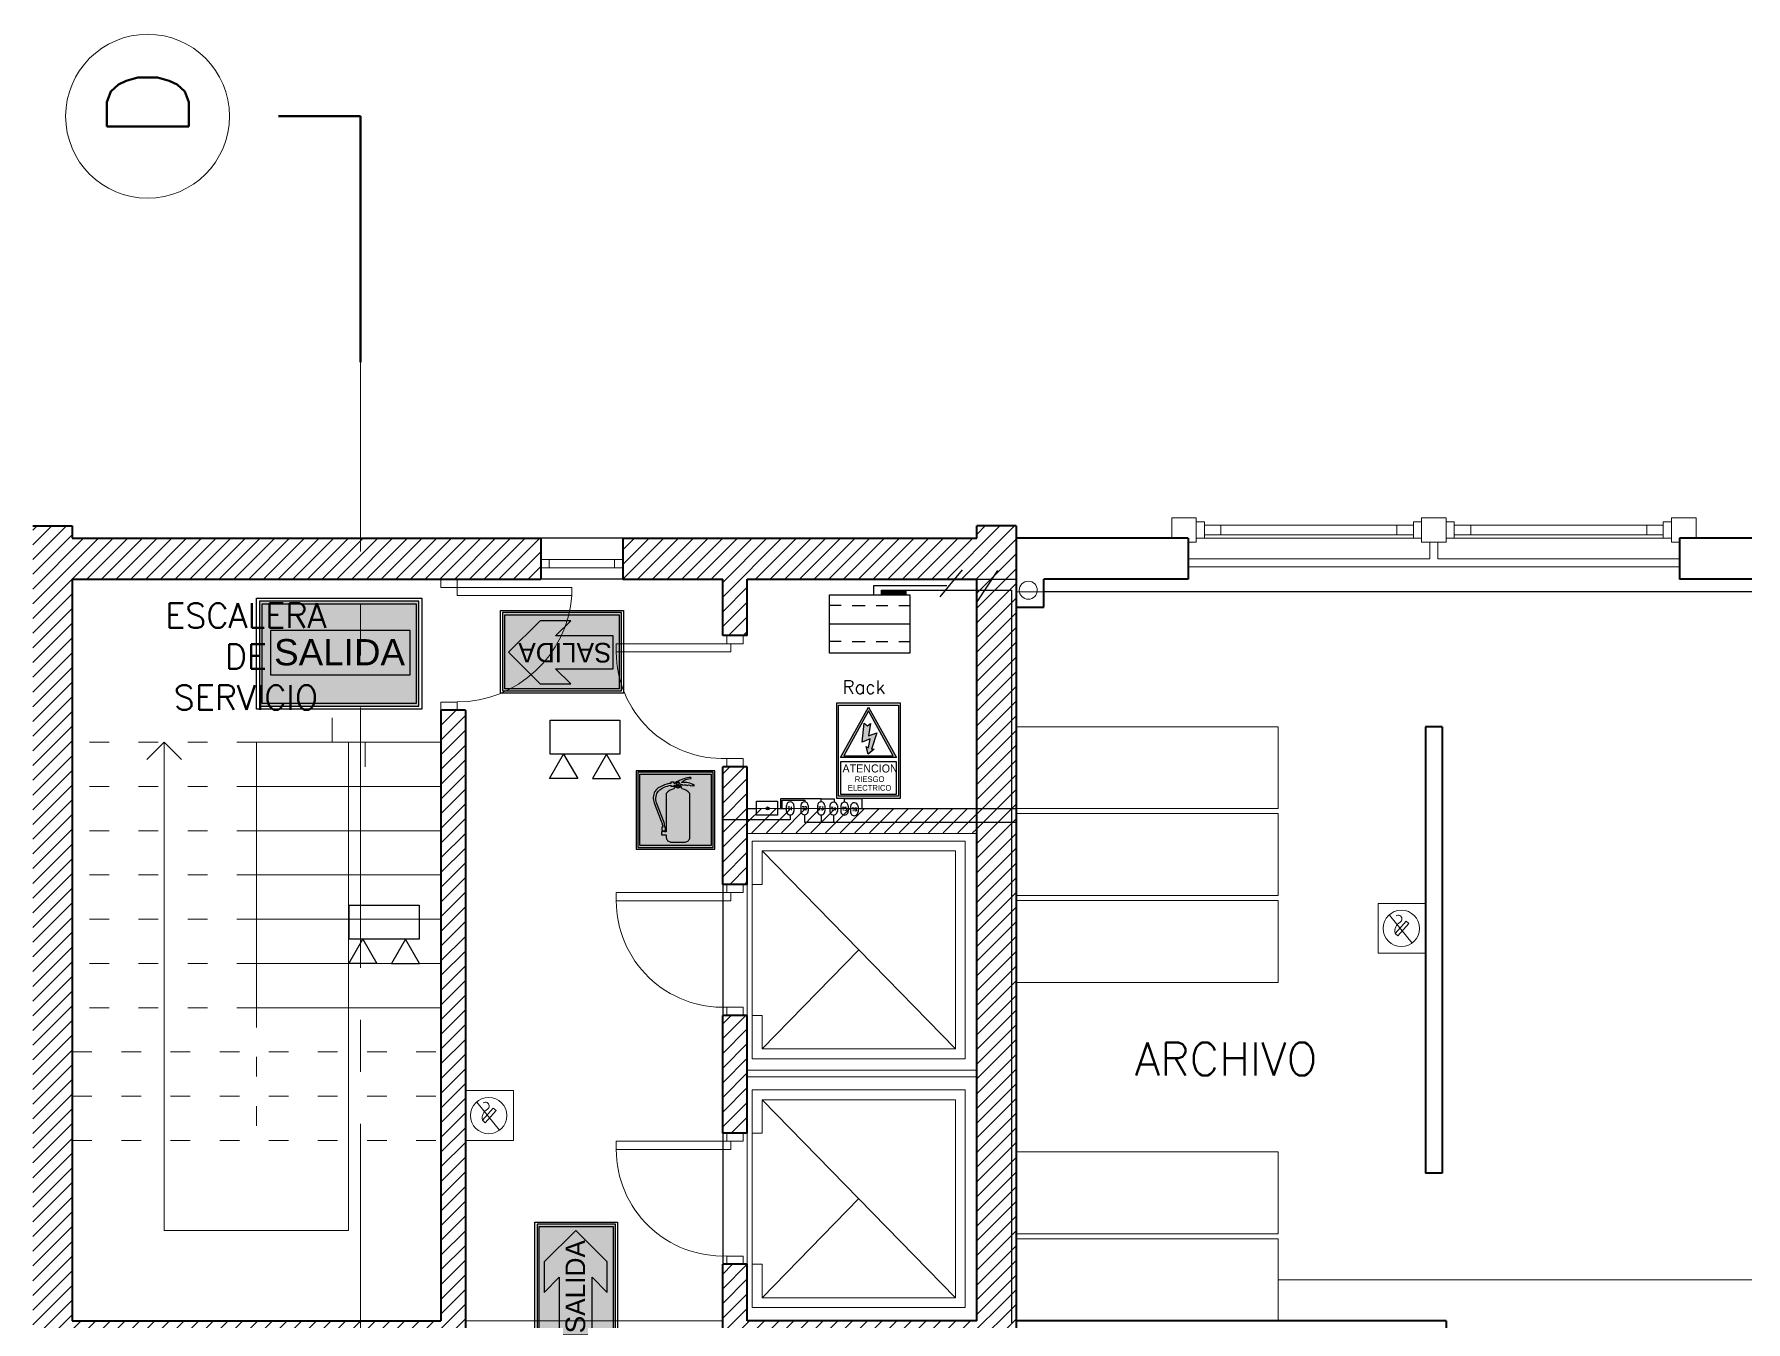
# Model space of a CAD drawing. Extents: x 1009 to 1343, y -172900 to 201.
# Drawn here: x 1215.04 to 1225.48, y 136.29 to 144.14 of the extents above; entities that cross this region are included whole.
import ezdxf

# ---------------------------------------------------------------- set-up
doc = ezdxf.new("R2010")
doc.units = 0
doc.header["$LTSCALE"] = 0.5
for name, pattern in [('ACAD_ISO03W100', [30, 12, -18]), ('CENTER', [50.8, 31.75, -6.35, 6.35, -6.35]), ('TRAZOS2', [0.375, 0.25, -0.125])]:
    doc.linetypes.add(name, pattern=pattern)
doc.layers.get('0').update_dxf_attribs({"linetype": 'CONTINUOUS'})
for name, color, linetype in [('BRIGADAS', 8, 'TRAZOS2'), ('Cableado', 100, 'CONTINUOUS'), ('CIRCUITO DE SALIDA', 8, 'CONTINUOUS'), ('Electricidad', 50, 'CONTINUOUS'), ('GCI-LUZ DE EMERG.LUZ ESTROBOSCOPICA', 12, 'CONTINUOUS'), ('MARCO_FONDO_NEGRO', 7, 'CONTINUOUS'), ('SENÑAL_FONDO_AMIARILLO', 51, 'CONTINUOUS'), ('SEÑAL_FONDO_AUXI_NEGRO', 250, 'CONTINUOUS'), ('SEÑAL_FONDO_FIGURAS', 254, 'CONTINUOUS'), ('SEÑAL_FONDO_NEGRO', 7, 'CONTINUOUS'), ('SEÑAL_FONDO_ROJO', 242, 'CONTINUOUS'), ('SEÑAL_FONDO_VERDE', 86, 'CONTINUOUS')]:
    doc.layers.add(name, color=color, linetype=linetype)
for name, color, linetype, lineweight in [('Carpintería', 55, 'CONTINUOUS', 20), ('Detalles .05', 243, 'CONTINUOUS', 5), ('Detalles 01', 8, 'CONTINUOUS', 9), ('Equipamiento fijo', 31, 'CONTINUOUS', 13), ('EQUIPO DE EMERGENCIA', 200, 'CONTINUOUS', 30), ('Muros corte', 7, 'CONTINUOUS', 40), ('Muros vista', 253, 'CONTINUOUS', 25), ('Pisos', 252, 'CONTINUOUS', 18), ('Proyección', 4, 'ACAD_ISO03W100', 18), ('Punta 01', 6, 'CONTINUOUS', 9), ('Punta 015', 64, 'CONTINUOUS', 13), ('Punta 02', 11, 'CONTINUOUS', 20), ('Punta 05', 52, 'CONTINUOUS', 50), ('Sist. contra incendio', 1, 'CONTINUOUS', 18), ('Tratamiento pisos', 251, 'CONTINUOUS', 9)]:
    doc.layers.add(name, color=color, linetype=linetype, lineweight=lineweight)
doc.styles.add('franklin gothic medium', font='framd.ttf')
doc.styles.add('Texto 1.5 mm', font='simplex.shx', dxfattribs={"height": 0.15})
doc.styles.add('Texto 2 mm', font='simplex.shx', dxfattribs={"height": 0.2})
doc.styles.add('Texto 5 mm', font='simplex.shx', dxfattribs={"height": 0.5})
pattern_1 = [(45, (179.88303, 12.939285), (-0.0449012806, 0.0449012806), [])]

# ---------------------------------------------------------------- blocks, each defined once
blk = doc.blocks.new('A$C4F586106')
at = {"layer": 'SEÑAL_FONDO_FIGURAS'}
h = blk.add_hatch(color=256, dxfattribs=at)
h.paths.add_polyline_path([(1.092, 0.238), (0.029, 0.238), (0.029, 1.85), (1.092, 1.85)])
h.paths.add_polyline_path([(1.063, 1.821), (0.058, 1.821), (0.058, 0.267), (1.063, 0.267)], flags=16)
h.paths.add_polyline_path([(0.807, 1.55), (0.807, 0.438), (0.287, 0.438), (0.287, 1.55)], flags=8)
blk.add_hatch(color=256, dxfattribs=at).paths.add_polyline_path([(0.553, 1.768), (0.126, 1.339), (0.126, 0.925), (0.327, 1.132), (0.327, 0.349), (0.553, 0.349), (0.778, 0.349), (0.778, 1.132), (0.979, 0.925), (0.979, 1.339)])
at = {"layer": 'SEÑAL_FONDO_VERDE'}
h = blk.add_hatch(color=256, dxfattribs=at)
h.paths.add_polyline_path([(0.058, 0.267), (0.058, 1.821), (1.063, 1.821), (1.063, 0.267)])
h.paths.add_polyline_path([(0.327, 0.349), (0.553, 0.349), (0.778, 0.349), (0.778, 1.132), (0.979, 0.925), (0.979, 1.339), (0.553, 1.768), (0.126, 1.339), (0.126, 0.925), (0.327, 1.132)], flags=16)
at = {"layer": 'MARCO_FONDO_NEGRO'}
blk.add_lwpolyline([(1.121, 1.879), (1.121, 0.209), (0, 0.209), (0, 1.879)], close=True, dxfattribs=at)
at = {"layer": 'SEÑAL_FONDO_FIGURAS'}
blk.add_lwpolyline([(1.092, 1.85), (0.029, 1.85), (0.029, 0.238), (1.092, 0.238)], close=True, dxfattribs=at)
at = {"layer": 'SEÑAL_FONDO_NEGRO'}
blk.add_lwpolyline([(1.063, 1.821), (1.063, 0.267), (0.058, 0.267), (0.058, 1.821)], close=True, dxfattribs=at)
at = {"layer": 'SEÑAL_FONDO_VERDE'}
for points in [[(1.063, 1.821), (1.063, 0.267), (0.058, 0.267), (0.058, 1.821)], [(0.553, 0.349), (0.778, 0.349), (0.778, 1.132), (0.979, 0.925), (0.979, 1.339), (0.553, 1.768), (0.126, 1.339), (0.126, 0.925), (0.327, 1.132), (0.327, 0.349)], [(0.553, 0.349), (0.778, 0.349), (0.778, 1.132), (0.979, 0.925), (0.979, 1.339), (0.553, 1.768), (0.126, 1.339), (0.126, 0.925), (0.327, 1.132), (0.327, 0.349)]]:
    blk.add_lwpolyline(points, close=True, dxfattribs=at)
at = {"layer": 'SEÑAL_FONDO_VERDE', "style": 'franklin gothic medium'}
blk.add_text('SALIDA', height=0.2658, rotation=90, dxfattribs=at).set_placement((0.681, 0.372))
blk = doc.blocks.new('SAL4')
at = {"layer": 'SEÑAL_FONDO_FIGURAS'}
h = blk.add_hatch(color=256, dxfattribs=at)
h.paths.add_polyline_path([(845.8129, 731.0212), (845.8129, 731.4968), (846.5341, 731.4968), (846.5341, 731.0212)])
h.paths.add_polyline_path([(846.5211, 731.0343), (846.5211, 731.4837), (845.8259, 731.4837), (845.8259, 731.0343)], flags=16)
h.paths.add_polyline_path([(846.3999, 731.1488), (845.9025, 731.1488), (845.9025, 731.3815), (846.3999, 731.3815)], flags=8)
blk.add_hatch(color=256, dxfattribs=at).paths.add_polyline_path([(846.4952, 731.3638), (845.8624, 731.3638), (845.8624, 731.1627), (846.4952, 731.1627)])
at = {"layer": 'SEÑAL_FONDO_VERDE'}
h = blk.add_hatch(color=256, dxfattribs=at)
h.paths.add_polyline_path([(846.5211, 731.4837), (845.8259, 731.4837), (845.8259, 731.0343), (846.5211, 731.0343)])
h.paths.add_polyline_path([(846.4952, 731.3638), (846.4952, 731.1627), (845.8624, 731.1627), (845.8624, 731.3638)], flags=16)
at = {"layer": 'MARCO_FONDO_NEGRO'}
blk.add_lwpolyline([(846.5471, 731.0082), (845.7999, 731.0082), (845.7999, 731.5098), (846.5471, 731.5098)], close=True, dxfattribs=at)
at = {"layer": 'SEÑAL_FONDO_FIGURAS'}
blk.add_lwpolyline([(846.5341, 731.0212), (846.5341, 731.4968), (845.8129, 731.4968), (845.8129, 731.0212)], close=True, dxfattribs=at)
at = {"layer": 'SEÑAL_FONDO_NEGRO'}
blk.add_lwpolyline([(846.5211, 731.0343), (845.8259, 731.0343), (845.8259, 731.4837), (846.5211, 731.4837)], close=True, dxfattribs=at)
at = {"layer": 'SEÑAL_FONDO_VERDE'}
blk.add_lwpolyline([(845.8624, 731.1627), (846.4952, 731.1627), (846.4952, 731.3638), (845.8624, 731.3638)], close=True, dxfattribs=at)
at = {"layer": 'SEÑAL_FONDO_VERDE', "style": 'franklin gothic medium', "width": 1.05}
blk.add_text('SALIDA', height=0.11849, dxfattribs=at).set_placement((845.8794, 731.2063))
blk = doc.blocks.new('ELECT')
at = {"layer": 'SEÑAL_FONDO_AUXI_NEGRO'}
h = blk.add_hatch(color=2, dxfattribs=at)
h.paths.add_polyline_path([(0.906, -0.111), (0.111, -1.541), (0.906, -1.541), (1.701, -1.541)])
h.paths.add_polyline_path([(1.605, -1.486), (0.906, -1.486), (0.206, -1.486), (0.906, -0.222)], flags=16)
h.paths.add_polyline_path([(0.99, -1.297), (1.068, -1.297), (0.895, -1.44), (0.844, -1.224), (0.907, -1.262), (0.955, -1.008), (0.728, -1.101), (0.788, -0.564), (0.874, -0.639), (0.967, -0.579), (0.904, -0.925), (1.139, -0.839)], flags=0)
at = {"layer": 'MARCO_FONDO_NEGRO', "color": 2}
for points in [[(0, -2.685), (1.811, -2.685), (1.811, 0), (0, 0)], [(0.055, -2.63), (0.055, -0.055), (1.756, -0.055), (1.756, -2.63)]]:
    blk.add_lwpolyline(points, close=True, dxfattribs=at)
at = {"layer": 'SENÑAL_FONDO_AMIARILLO', "color": 2}
for points in [[(0.906, -1.486), (1.605, -1.486), (0.906, -0.222), (0.206, -1.486)], [(0.111, -1.655), (0.111, -2.574), (1.701, -2.574), (1.701, -1.655)]]:
    blk.add_lwpolyline(points, close=True, dxfattribs=at)
blk.add_lwpolyline([(0.907, -1.262), (0.955, -1.008), (0.728, -1.101), (0.788, -0.564), (0.874, -0.639), (0.967, -0.579), (0.904, -0.925), (1.139, -0.839), (0.99, -1.297), (1.068, -1.297), (0.895, -1.44), (0.844, -1.224), (0.907, -1.262)], dxfattribs=at)
at = {"layer": 'SEÑAL_FONDO_AUXI_NEGRO', "color": 2}
for points in [[(0.906, -1.541), (0.111, -1.541), (0.906, -0.111), (1.701, -1.541)], [(0.906, -1.486), (1.605, -1.486), (0.906, -0.222), (0.206, -1.486)]]:
    blk.add_lwpolyline(points, close=True, dxfattribs=at)
blk.add_lwpolyline([(0.907, -1.262), (0.955, -1.008), (0.728, -1.101), (0.788, -0.564), (0.874, -0.639), (0.967, -0.579), (0.904, -0.925), (1.139, -0.839), (0.99, -1.297), (1.068, -1.297), (0.895, -1.44), (0.844, -1.224), (0.907, -1.262)], dxfattribs=at)
at = {"layer": 'SEÑAL_FONDO_AUXI_NEGRO', "color": 2, "style": 'franklin gothic medium'}
for s, height, p in [('ATENCION', 0.2261, (0.171, -1.96)), ('ELECTRICO', 0.1611, (0.321, -2.475)), ('RIESGO', 0.1611, (0.519, -2.23))]:
    blk.add_text(s, height=height, dxfattribs=at).set_placement(p)
blk = doc.blocks.new('A$C6C4A3897')
at = {"layer": 'SEÑAL_FONDO_FIGURAS'}
h = blk.add_hatch(color=256, dxfattribs=at)
h.paths.add_polyline_path([(2.147, -0.043), (0.043, -0.043), (0.043, -2.139), (2.147, -2.139)])
h.paths.add_polyline_path([(2.093, -2.085), (0.097, -2.085), (0.097, -0.097), (2.093, -0.097)], flags=16)
h.paths.add_polyline_path([(1.494, -1.856, -0.414214), (1.364, -1.986), (0.969, -1.986, -0.414214), (0.839, -1.856), (0.839, -1.789), (0.708, -1.789), (0.708, -1.699), (0.74, -1.699), (0.74, -1.664), (0.711, -1.664), (0.711, -1.576), (0.743, -1.576, 0.083884), (0.693, -1.404), (0.5, -0.898, -0.214308), (0.523, -0.578, -0.167733), (0.738, -0.417, -0.097156), (0.97, -0.351), (0.97, -0.321), (1.058, -0.321), (1.058, -0.351), (1.087, -0.351, -0.303754), (1.167, -0.298, -0.115313), (1.528, -0.185), (1.53, -0.211, 0.177163), (1.266, -0.329, -0.189272), (1.622, -0.41), (1.592, -0.419, 0.309273), (1.561, -0.409), (1.517, -0.422, 0.291679), (1.46, -0.396), (1.418, -0.408, 0.202341), (1.342, -0.393), (1.3, -0.404, 0.390383), (1.254, -0.384, -0.914616), (1.082, -0.399), (1.058, -0.399), (1.058, -0.429), (0.97, -0.429), (0.97, -0.404, 0.074097), (0.777, -0.461, 0.17086), (0.577, -0.631, 0.207162), (0.599, -0.983), (0.763, -1.4, -0.083589), (0.794, -1.576), (0.817, -1.576), (0.817, -1.664), (0.792, -1.664), (0.792, -1.699), (0.839, -1.699), (0.839, -0.631, -0.204768), (1.051, -0.505, 0.117351), (1.082, -0.431, 0.582578), (1.251, -0.433, 0.113638), (1.282, -0.505, -0.204768), (1.494, -0.631)], flags=0)
h.paths.add_polyline_path([(1.184, -0.438), (1.167, -0.358), (1.151, -0.438, -6.735071)], flags=0)
at = {"layer": 'SEÑAL_FONDO_ROJO'}
h = blk.add_hatch(color=256, dxfattribs=at)
h.paths.add_polyline_path([(2.093, -0.097), (0.097, -0.097), (0.097, -2.085), (2.093, -2.085)])
h.paths.add_polyline_path([(1.494, -1.856, -0.414214), (1.364, -1.986), (0.969, -1.986, -0.414214), (0.839, -1.856), (0.839, -1.789), (0.708, -1.789), (0.708, -1.699), (0.74, -1.699), (0.74, -1.664), (0.711, -1.664), (0.711, -1.576), (0.743, -1.576, 0.083884), (0.693, -1.404), (0.5, -0.898, -0.214308), (0.523, -0.578, -0.167733), (0.738, -0.417, -0.097156), (0.97, -0.351), (0.97, -0.321), (1.058, -0.321), (1.058, -0.351), (1.087, -0.351, -0.303754), (1.167, -0.298, -0.115313), (1.528, -0.185), (1.53, -0.211, 0.177163), (1.266, -0.329, -0.189272), (1.622, -0.41), (1.592, -0.419, 0.309273), (1.561, -0.409), (1.517, -0.422, 0.291679), (1.46, -0.396), (1.418, -0.408, 0.202341), (1.342, -0.393), (1.3, -0.404, 0.390383), (1.254, -0.384, -0.914616), (1.082, -0.399), (1.058, -0.399), (1.058, -0.429), (0.97, -0.429), (0.97, -0.404, 0.074097), (0.777, -0.461, 0.17086), (0.577, -0.631, 0.207162), (0.599, -0.983), (0.763, -1.4, -0.083589), (0.794, -1.576), (0.817, -1.576), (0.817, -1.664), (0.792, -1.664), (0.792, -1.699), (0.839, -1.699), (0.839, -0.631, -0.204768), (1.051, -0.505, 0.117351), (1.082, -0.431, 0.582578), (1.251, -0.433, 0.113638), (1.282, -0.505, -0.204768), (1.494, -0.631)], flags=16)
h.paths.add_polyline_path([(1.184, -0.438), (1.167, -0.358), (1.151, -0.438, -6.735071)], flags=0)
at = {"layer": 'MARCO_FONDO_NEGRO'}
for p, q in [((2.191, 0), (0, 0)), ((0, 0), (0, -2.182)), ((2.191, -2.182), (2.191, 0)), ((0, -2.182), (2.191, -2.182))]:
    blk.add_line(p, q, dxfattribs=at)
at = {"layer": 'SEÑAL_FONDO_FIGURAS'}
for points in [[(0.043, -2.139), (2.147, -2.139), (2.147, -0.043), (0.043, -0.043)], [(0.097, -2.085), (0.097, -0.097), (2.093, -0.097), (2.093, -2.085)]]:
    blk.add_lwpolyline(points, close=True, dxfattribs=at)
for points in [[(1.082, -0.431, -0.117351), (1.051, -0.505, 0.204768), (0.839, -0.631), (0.839, -1.699), (0.792, -1.699), (0.792, -1.664), (0.817, -1.664), (0.817, -1.576), (0.794, -1.576, 0.083589), (0.763, -1.4), (0.599, -0.983, -0.207162), (0.577, -0.631, -0.17086), (0.777, -0.461, -0.074097), (0.97, -0.404), (0.97, -0.429), (1.058, -0.429), (1.058, -0.399), (1.082, -0.399, 0.914616), (1.254, -0.384, -0.390383), (1.3, -0.404), (1.342, -0.393, -0.202341), (1.418, -0.408), (1.46, -0.396, -0.291679), (1.517, -0.422), (1.561, -0.409, -0.309273), (1.592, -0.419), (1.622, -0.41, 0.189272), (1.266, -0.329, -0.177163), (1.53, -0.211), (1.528, -0.185, 0.115313), (1.167, -0.298, 0.303754), (1.087, -0.351), (1.058, -0.351), (1.058, -0.321), (0.97, -0.321), (0.97, -0.351, 0.097156), (0.738, -0.417, 0.167733), (0.523, -0.578, 0.214308), (0.5, -0.898), (0.693, -1.404, -0.083884), (0.743, -1.576), (0.711, -1.576), (0.711, -1.664), (0.74, -1.664), (0.74, -1.699), (0.708, -1.699), (0.708, -1.789), (0.839, -1.789), (0.839, -1.856, 0.414214), (0.969, -1.986), (1.364, -1.986, 0.414214), (1.494, -1.856), (1.494, -0.631, 0.204768), (1.282, -0.505, -0.113638), (1.251, -0.433, -0.582578)], [(1.167, -0.358), (1.184, -0.438, 6.735071), (1.151, -0.438)]]:
    blk.add_lwpolyline(points, format="xyb", close=True, dxfattribs=at)
blk = doc.blocks.new('A$C04752EFD')
at = {"layer": 'GCI-LUZ DE EMERG.LUZ ESTROBOSCOPICA', "color": 1}
blk.add_lwpolyline([(-0.1774, -0.1729), (-0.1774, 0), (0.1774, 0), (0.1774, -0.1729)], close=True, dxfattribs=at)
at = {"layer": 'GCI-LUZ DE EMERG.LUZ ESTROBOSCOPICA'}
for points in [[(0.1774, -0.1729), (-0.1774, -0.1729), (-0.1774, 0), (0.1774, 0)], [(-0.109, -0.1729), (-0.0376, -0.2965), (-0.1803, -0.2965)], [(0.109, -0.1729), (0.0376, -0.2965), (0.1803, -0.2965)]]:
    blk.add_lwpolyline(points, close=True, dxfattribs=at)

msp = doc.modelspace()

# ---------------------------------------------------------------- hatches: boundary and pattern name
at = {"layer": 'Detalles 01'}
h = msp.add_hatch(dxfattribs=at)
h.set_pattern_fill('ANSI31,_O', color=256, scale=0.02)
h.set_pattern_definition([(45, (-10.71697, 12.939285), (-0.0449012806, 0.0449012806), [])])
h.paths.add_polyline_path([(1218.129, 141.069), (1217.029, 141.069), (1217.029, 140.819), (1218.129, 140.819)])
h.paths.add_polyline_path([(1217.029, 141.069), (1215.269, 141.069), (1215.269, 141.144), (1215.029, 141.144), (1215.029, 136.144), (1217.029, 136.144), (1217.029, 136.294), (1215.269, 136.294), (1215.269, 140.819), (1217.029, 140.819)])
h.paths.add_polyline_path([(1217.669, 140.019), (1217.519, 140.019), (1217.519, 136.294), (1217.029, 136.294), (1217.029, 136.144), (1217.669, 136.144)])
h = msp.add_hatch(dxfattribs=at)
h.set_pattern_fill('ANSI31', color=256, scale=0.02, style=0)
h.set_pattern_definition(pattern_1)
h.paths.add_polyline_path([(1221.029, 141.144), (1220.789, 141.144), (1220.789, 141.069), (1218.629, 141.069), (1218.629, 140.819), (1219.239, 140.819), (1219.239, 140.475), (1219.389, 140.475), (1219.389, 140.819), (1220.789, 140.819), (1220.789, 136.294), (1219.389, 136.294), (1219.389, 136.639), (1219.239, 136.639), (1219.239, 136.144), (1221.029, 136.144)])
h.paths.add_polyline_path([(1219.389, 139.675), (1219.239, 139.675), (1219.239, 138.957), (1219.389, 138.957)], flags=17)
h = msp.add_hatch(dxfattribs=at)
h.set_pattern_fill('ANSI31', color=256, scale=0.02, style=0)
h.set_pattern_definition([(45, (173.22247, 14.990286), (-0.0449012806, 0.0449012806), [])])
h.paths.add_polyline_path([(1219.391, 139.42), (1219.391, 139.272), (1220.789, 139.272), (1220.789, 139.42)])
h = msp.add_hatch(dxfattribs=at)
h.set_pattern_fill('ANSI31', color=256, scale=0.02, style=0)
h.set_pattern_definition(pattern_1)
h.paths.add_polyline_path([(1219.389, 138.157), (1219.239, 138.157), (1219.239, 137.439), (1219.389, 137.439)])

# ---------------------------------------------------------------- linework, layer by layer
at = {"layer": 'Cableado'}
for p, q in [((1220.5, 140.819), (1221.027, 140.819)), ((1220.701, 140.877), (1220.564, 140.711)), ((1220.917, 140.872), (1220.789, 140.681)), ((1220.789, 140.781), (1220.789, 140.819)), ((1220.789, 140.819), (1220.789, 140.819)), ((1220.162, 140.781), (1220.607, 140.781)), ((1220.162, 140.724), (1220.162, 140.781)), ((1220.208, 140.724), (1220.208, 140.753)), ((1220.208, 140.753), (1220.59, 140.753)), ((1220.215, 140.724), (1220.215, 140.753)), ((1220.223, 140.724), (1220.223, 140.753)), ((1220.231, 140.724), (1220.231, 140.753)), ((1220.238, 140.724), (1220.238, 140.753)), ((1220.246, 140.724), (1220.246, 140.753)), ((1220.253, 140.724), (1220.253, 140.753)), ((1220.261, 140.724), (1220.261, 140.753)), ((1220.268, 140.724), (1220.268, 140.753)), ((1220.276, 140.724), (1220.276, 140.753)), ((1220.283, 140.724), (1220.283, 140.753)), ((1220.291, 140.724), (1220.291, 140.753)), ((1220.299, 140.724), (1220.299, 140.753)), ((1220.306, 140.724), (1220.306, 140.753)), ((1220.314, 140.724), (1220.314, 140.753)), ((1220.321, 140.724), (1220.321, 140.753)), ((1220.329, 140.724), (1220.329, 140.753)), ((1220.336, 140.724), (1220.336, 140.753)), ((1220.344, 140.724), (1220.344, 140.753)), ((1220.352, 140.724), (1220.352, 140.753)), ((1220.359, 140.724), (1220.359, 140.753)), ((1220.59, 140.753), (1220.837, 140.753)), ((1220.837, 140.753), (1221.001, 140.753)), ((1221.001, 140.753), (1221.001, 136.281)), ((1219.961, 140.659), (1219.891, 140.659)), ((1220.029, 140.659), (1220.108, 140.659)), ((1220.176, 140.659), (1220.247, 140.659)), ((1220.314, 140.659), (1220.38, 140.659)), ((1219.891, 140.546), (1220.38, 140.546)), ((1219.961, 140.438), (1219.891, 140.438)), ((1220.029, 140.438), (1220.108, 140.438)), ((1220.176, 140.438), (1220.247, 140.438)), ((1220.314, 140.438), (1220.38, 140.438))]:
    msp.add_line(p, q, dxfattribs=at)
msp.add_lwpolyline([(1219.891, 140.724), (1220.38, 140.724), (1220.38, 140.368), (1219.891, 140.368)], close=True, dxfattribs=at)
at = {"layer": 'Carpintería'}
for p, q in [((1222.129, 141.194), (1221.979, 141.194)), ((1221.979, 141.194), (1221.979, 141.069)), ((1222.129, 141.194), (1222.129, 141.044)), ((1222.129, 141.169), (1222.179, 141.169)), ((1222.179, 141.169), (1222.179, 141.069)), ((1222.179, 141.149), (1223.454, 141.149)), ((1222.279, 141.149), (1222.279, 141.089)), ((1223.354, 141.149), (1223.354, 141.089)), ((1223.504, 141.169), (1223.454, 141.169)), ((1223.454, 141.069), (1223.454, 141.169)), ((1223.654, 141.194), (1223.504, 141.194)), ((1223.504, 141.194), (1223.504, 141.044)), ((1223.654, 141.194), (1223.654, 141.044)), ((1223.654, 141.169), (1223.704, 141.169)), ((1223.704, 141.169), (1223.704, 141.069)), ((1223.704, 141.149), (1224.979, 141.149)), ((1223.804, 141.149), (1223.804, 141.089)), ((1224.879, 141.149), (1224.879, 141.089)), ((1224.979, 141.169), (1224.979, 141.069)), ((1225.029, 141.169), (1224.979, 141.169)), ((1225.029, 141.194), (1225.029, 141.044)), ((1225.029, 141.194), (1225.179, 141.194)), ((1225.179, 141.194), (1225.179, 141.069)), ((1222.129, 141.044), (1222.079, 141.044)), ((1222.179, 141.069), (1222.129, 141.069)), ((1222.179, 141.089), (1223.454, 141.089)), ((1223.454, 141.069), (1223.504, 141.069)), ((1223.654, 141.044), (1223.504, 141.044)), ((1223.704, 141.069), (1223.654, 141.069)), ((1223.704, 141.089), (1224.979, 141.089)), ((1224.979, 141.069), (1225.029, 141.069)), ((1225.029, 141.044), (1225.079, 141.044)), ((1218.629, 140.939), (1218.129, 140.939)), ((1218.179, 140.939), (1218.179, 140.889)), ((1218.579, 140.939), (1218.579, 140.889)), ((1217.519, 140.769), (1217.519, 140.819)), ((1217.619, 140.769), (1217.619, 140.819)), ((1218.629, 140.889), (1218.129, 140.889)), ((1217.519, 140.769), (1217.619, 140.769)), ((1217.619, 140.769), (1218.319, 140.769)), ((1217.619, 140.719), (1217.619, 140.769)), ((1218.319, 140.719), (1217.619, 140.719)), ((1218.319, 140.769), (1218.319, 140.719)), ((1219.289, 140.425), (1218.589, 140.425)), ((1218.589, 140.375), (1218.589, 140.425)), ((1219.264, 140.425), (1219.264, 140.475)), ((1219.364, 140.425), (1219.264, 140.425)), ((1219.289, 140.375), (1219.289, 140.425)), ((1219.364, 140.425), (1219.364, 140.475)), ((1219.289, 140.375), (1218.589, 140.375)), ((1217.619, 140.069), (1217.519, 140.069)), ((1217.519, 140.069), (1217.519, 140.019)), ((1217.619, 140.069), (1217.619, 140.019)), ((1219.364, 139.725), (1219.264, 139.725)), ((1219.264, 139.725), (1219.264, 139.675)), ((1219.364, 139.725), (1219.364, 139.675)), ((1219.419, 139.221), (1220.719, 139.221)), ((1219.419, 138.957), (1219.419, 139.221)), ((1219.479, 139.161), (1220.659, 139.161)), ((1219.479, 138.957), (1219.479, 139.161)), ((1220.659, 137.953), (1220.659, 139.161)), ((1220.719, 137.893), (1220.719, 139.221)), ((1219.264, 138.907), (1219.264, 138.957)), ((1219.364, 138.907), (1219.364, 138.957)), ((1219.419, 138.957), (1219.479, 138.957)), ((1219.289, 138.907), (1218.589, 138.907)), ((1218.589, 138.857), (1218.589, 138.907)), ((1219.289, 138.857), (1218.589, 138.857)), ((1219.364, 138.907), (1219.264, 138.907)), ((1219.289, 138.857), (1219.289, 138.907)), ((1219.364, 138.207), (1219.264, 138.207)), ((1219.264, 138.207), (1219.264, 138.157)), ((1219.364, 138.207), (1219.364, 138.157)), ((1219.419, 137.893), (1219.419, 138.157)), ((1219.419, 138.157), (1219.479, 138.157)), ((1219.479, 137.953), (1219.479, 138.157)), ((1220.719, 137.893), (1219.419, 137.893)), ((1220.659, 137.953), (1219.479, 137.953)), ((1219.419, 137.703), (1220.719, 137.703)), ((1219.419, 137.439), (1219.419, 137.703)), ((1220.719, 136.374), (1220.719, 137.703)), ((1219.479, 137.643), (1220.659, 137.643)), ((1219.479, 137.439), (1219.479, 137.643)), ((1220.659, 136.434), (1220.659, 137.643)), ((1219.289, 137.389), (1218.589, 137.389)), ((1218.589, 137.339), (1218.589, 137.389)), ((1219.264, 137.389), (1219.264, 137.439)), ((1219.364, 137.389), (1219.264, 137.389)), ((1219.289, 137.339), (1219.289, 137.389)), ((1219.364, 137.389), (1219.364, 137.439)), ((1219.419, 137.439), (1219.479, 137.439)), ((1219.289, 137.339), (1218.589, 137.339)), ((1219.364, 136.689), (1219.264, 136.689)), ((1219.264, 136.689), (1219.264, 136.639)), ((1219.364, 136.689), (1219.364, 136.639)), ((1219.419, 136.374), (1219.419, 136.639)), ((1219.419, 136.639), (1219.479, 136.639)), ((1219.479, 136.434), (1219.479, 136.639)), ((1220.659, 136.434), (1219.479, 136.434)), ((1220.719, 136.374), (1219.419, 136.374))]:
    msp.add_line(p, q, dxfattribs=at)
at = {"layer": 'Detalles .05', "color": 0}
for p, q in [((1219.389, 139.42), (1220.789, 139.42)), ((1219.389, 139.268), (1220.789, 139.268))]:
    msp.add_line(p, q, dxfattribs=at)
at = {"layer": 'Detalles .05'}
for p, q in [((1220.789, 137.823), (1219.389, 137.823)), ((1220.789, 137.783), (1219.389, 137.783))]:
    msp.add_line(p, q, dxfattribs=at)
at = {"layer": 'Detalles 01', "linetype": 'CENTER', "ltscale": 0.1}
msp.add_line((1217.029, 133.368), (1217.029, 142.144), dxfattribs=at)
at = {"layer": 'Detalles 01'}
for p, q in [((1223.454, 141.069), (1222.179, 141.069)), ((1223.554, 141.044), (1223.554, 140.944)), ((1223.604, 141.044), (1223.604, 140.944)), ((1224.979, 141.069), (1223.704, 141.069)), ((1223.554, 140.944), (1222.079, 140.944)), ((1225.079, 140.944), (1223.604, 140.944)), ((1225.079, 140.894), (1222.079, 140.894)), ((1216.856, 139.974), (1216.856, 139.824)), ((1215.725, 139.718), (1215.831, 139.824)), ((1215.831, 139.824), (1215.831, 136.844)), ((1215.937, 139.718), (1215.831, 139.824)), ((1216.956, 139.824), (1216.956, 136.844)), ((1217.056, 139.824), (1217.056, 139.674)), ((1219.479, 139.161), (1220.659, 137.953)), ((1219.419, 138.957), (1219.419, 138.157)), ((1220.069, 138.557), (1219.479, 137.953)), ((1219.479, 137.643), (1220.659, 136.434)), ((1219.419, 137.439), (1219.419, 136.639)), ((1220.069, 137.039), (1219.479, 136.434)), ((1215.831, 136.844), (1216.956, 136.844))]:
    msp.add_line(p, q, dxfattribs=at)
msp.add_circle((1221.104, 140.752), 0.055, dxfattribs=at)
for centre, radius, start, end in [((1217.617, 140.773), 0.703, 270.1171, 355.6407), ((1219.239, 140.375), 0.65, 180, 272.1618), ((1219.239, 138.857), 0.65, 180, 272.1618), ((1219.239, 137.339), 0.65, 180, 272.1618)]:
    msp.add_arc(centre, radius, start, end, dxfattribs=at)
at = {"layer": 'Electricidad'}
for p, q in [((1221.029, 140.742), (1226.254, 140.744)), ((1221.029, 139.419), (1221.029, 140.742)), ((1219.84, 139.478), (1219.592, 139.478)), ((1219.592, 139.478), (1219.592, 139.42)), ((1219.601, 139.42), (1219.601, 139.471)), ((1219.601, 139.471), (1219.74, 139.471)), ((1219.74, 139.471), (1219.74, 139.461)), ((1219.84, 139.46), (1219.84, 139.478)), ((1219.84, 139.478), (1219.92, 139.478)), ((1219.92, 139.478), (1219.92, 139.459)), ((1219.651, 139.351), (1219.239, 139.351)), ((1219.239, 139.351), (1219.239, 139.126)), ((1219.389, 139.42), (1219.445, 139.42)), ((1219.574, 139.42), (1219.628, 139.42)), ((1219.628, 139.404), (1219.628, 139.438)), ((1219.651, 139.381), (1219.651, 139.351)), ((1219.674, 139.437), (1219.674, 139.404)), ((1219.715, 139.439), (1219.715, 139.405)), ((1219.738, 139.382), (1219.738, 139.337)), ((1219.761, 139.438), (1219.761, 139.405)), ((1219.817, 139.438), (1219.817, 139.404)), ((1219.863, 139.437), (1219.863, 139.404)), ((1219.893, 139.437), (1219.893, 139.403)), ((1219.939, 139.436), (1219.939, 139.403)), ((1219.959, 139.437), (1219.959, 139.403)), ((1220.005, 139.436), (1220.005, 139.403)), ((1220.019, 139.433), (1220.019, 139.399)), ((1220.065, 139.432), (1220.065, 139.399)), ((1220.065, 139.42), (1221.029, 139.419)), ((1219.738, 139.337), (1221.029, 139.337)), ((1221.029, 139.337), (1221.029, 136.294)), ((1219.239, 139.126), (1219.239, 136.144)), ((1221.029, 136.294), (1223.654, 136.294))]:
    msp.add_line(p, q, dxfattribs=at)
at = {"layer": 'Electricidad', "ltscale": 2}
for p, q in [((1219.982, 139.459), (1219.982, 139.481)), ((1219.982, 139.481), (1220.089, 139.481)), ((1220.089, 139.481), (1220.089, 139.42)), ((1219.84, 139.381), (1219.84, 139.337)), ((1219.916, 139.38), (1219.916, 139.337))]:
    msp.add_line(p, q, dxfattribs=at)
at = {"layer": 'Electricidad'}
msp.add_lwpolyline([(1219.445, 139.465), (1219.574, 139.465), (1219.574, 139.379), (1219.445, 139.379)], close=True, dxfattribs=at)
msp.add_circle((1219.513, 139.42), 0.00912, dxfattribs=at)
for centre, start, end in [((1219.651, 139.437), 0.3914, 177.9481), ((1219.738, 139.438), 0.3914, 177.9481), ((1219.84, 139.437), 0.3914, 177.9481), ((1219.916, 139.436), 0.3914, 177.9481), ((1219.982, 139.436), 0.3914, 177.9481), ((1220.042, 139.432), 0.3914, 177.9481), ((1219.651, 139.404), 179.9469, 0.0531), ((1219.738, 139.405), 179.9469, 0.0531), ((1219.84, 139.404), 179.9469, 0.0531), ((1219.916, 139.403), 179.9469, 0.0531), ((1219.982, 139.403), 179.9469, 0.0531), ((1220.042, 139.399), 179.9469, 0.0531)]:
    msp.add_arc(centre, 0.023, start, end, dxfattribs=at)
at = {"layer": 'Equipamiento fijo'}
for p, q in [((1222.629, 139.919), (1221.029, 139.919)), ((1222.629, 139.919), (1222.629, 139.419)), ((1222.629, 139.419), (1221.029, 139.419)), ((1222.629, 139.389), (1221.029, 139.389)), ((1222.629, 139.389), (1222.629, 138.889)), ((1222.629, 138.889), (1221.029, 138.889)), ((1222.629, 138.859), (1221.029, 138.859)), ((1222.629, 138.859), (1222.629, 138.359)), ((1222.629, 138.359), (1221.029, 138.359)), ((1222.629, 137.324), (1221.029, 137.324)), ((1222.629, 137.324), (1222.629, 136.824)), ((1222.629, 136.824), (1221.029, 136.824)), ((1222.629, 136.794), (1221.029, 136.794)), ((1222.629, 136.794), (1222.629, 136.294))]:
    msp.add_line(p, q, dxfattribs=at)
at = {"layer": 'Muros corte'}
for p, q in [((1215.029, 141.144), (1215.269, 141.144)), ((1215.269, 141.144), (1215.269, 141.069)), ((1221.029, 141.144), (1220.789, 141.144)), ((1220.789, 141.069), (1220.789, 141.144)), ((1221.029, 141.144), (1221.029, 136.144)), ((1215.269, 141.069), (1218.129, 141.069)), ((1218.129, 141.069), (1218.129, 140.819)), ((1218.629, 141.069), (1218.629, 140.819)), ((1218.629, 141.069), (1220.789, 141.069)), ((1222.079, 141.069), (1221.029, 141.069)), ((1222.079, 141.069), (1222.079, 140.819)), ((1226.129, 141.069), (1225.079, 141.069)), ((1225.079, 141.069), (1225.079, 140.819)), ((1215.269, 140.819), (1218.129, 140.819)), ((1215.269, 140.819), (1215.269, 136.294)), ((1218.629, 140.819), (1219.239, 140.819)), ((1219.239, 140.475), (1219.239, 140.819)), ((1219.389, 140.819), (1220.789, 140.819)), ((1219.389, 140.475), (1219.389, 140.819)), ((1220.789, 136.294), (1220.789, 140.819)), ((1222.079, 140.819), (1221.199, 140.819)), ((1221.199, 140.649), (1221.199, 140.819)), ((1226.129, 140.819), (1225.079, 140.819)), ((1221.029, 140.649), (1221.199, 140.649)), ((1219.389, 140.475), (1219.239, 140.475)), ((1217.519, 140.019), (1217.519, 136.294)), ((1217.669, 140.019), (1217.519, 140.019)), ((1217.669, 140.019), (1217.669, 136.144)), ((1223.529, 139.919), (1223.529, 137.194)), ((1223.629, 139.919), (1223.529, 139.919)), ((1223.629, 139.919), (1223.629, 137.194)), ((1219.239, 138.957), (1219.239, 139.675)), ((1219.389, 139.675), (1219.239, 139.675)), ((1219.389, 138.957), (1219.389, 139.675)), ((1219.389, 138.957), (1219.239, 138.957)), ((1219.389, 138.157), (1219.239, 138.157)), ((1219.239, 137.439), (1219.239, 138.157)), ((1219.389, 137.439), (1219.389, 138.157)), ((1219.389, 137.439), (1219.239, 137.439)), ((1223.629, 137.194), (1223.529, 137.194)), ((1219.239, 136.144), (1219.239, 136.639)), ((1219.389, 136.639), (1219.239, 136.639)), ((1219.389, 136.294), (1219.389, 136.639)), ((1215.269, 136.294), (1217.519, 136.294)), ((1220.789, 136.294), (1219.389, 136.294)), ((1223.654, 136.294), (1221.029, 136.294)), ((1223.654, 136.294), (1223.654, 131.744))]:
    msp.add_line(p, q, dxfattribs=at)
at = {"layer": 'Muros vista'}
for p, q in [((1218.629, 141.069), (1218.129, 141.069)), ((1218.629, 140.819), (1218.129, 140.819))]:
    msp.add_line(p, q, dxfattribs=at)
at = {"layer": 'Pisos'}
for p, q in [((1216.394, 139.824), (1216.394, 138.204)), ((1216.394, 139.824), (1217.519, 139.824)), ((1216.394, 139.554), (1217.519, 139.554)), ((1216.394, 139.284), (1217.519, 139.284)), ((1216.394, 139.014), (1217.519, 139.014)), ((1219.389, 138.157), (1219.389, 138.957)), ((1216.394, 138.744), (1217.519, 138.744)), ((1216.394, 138.474), (1217.519, 138.474)), ((1216.394, 138.204), (1217.519, 138.204)), ((1219.389, 136.639), (1219.389, 137.439))]:
    msp.add_line(p, q, dxfattribs=at)
at = {"layer": 'Proyección', "ltscale": 0.02}
for p, q in [((1216.394, 139.824), (1215.269, 139.824)), ((1216.394, 139.554), (1215.269, 139.554)), ((1216.394, 139.284), (1215.269, 139.284)), ((1216.394, 139.014), (1215.269, 139.014)), ((1216.394, 138.744), (1215.269, 138.744)), ((1216.394, 138.474), (1215.269, 138.474)), ((1216.394, 138.204), (1215.269, 138.204)), ((1216.394, 138.204), (1216.394, 137.394)), ((1215.269, 137.934), (1217.519, 137.934)), ((1215.269, 137.664), (1217.519, 137.664)), ((1215.269, 137.394), (1217.519, 137.394))]:
    msp.add_line(p, q, dxfattribs=at)
at = {"layer": 'Punta 02'}
msp.add_circle((1215.729, 143.644), 0.5, dxfattribs=at)
at = {"layer": 'Punta 05'}
for p, q in [((1217.029, 143.644), (1216.529, 143.644)), ((1217.029, 142.144), (1217.029, 143.644))]:
    msp.add_line(p, q, dxfattribs=at)
at = {"layer": 'Sist. contra incendio'}
for p, q in [((1223.309, 138.769), (1223.447, 138.599)), ((1217.738, 137.627), (1217.877, 137.457))]:
    msp.add_line(p, q, dxfattribs=at)
at = {"layer": 'Sist. contra incendio', "color": 0}
for points in [[(1223.239, 138.841), (1223.533, 138.841), (1223.533, 138.536), (1223.239, 138.536)], [(1223.36, 138.643), (1223.343, 138.658), (1223.41, 138.733), (1223.427, 138.718)], [(1217.669, 137.7), (1217.962, 137.7), (1217.962, 137.394), (1217.669, 137.394)], [(1217.79, 137.502), (1217.773, 137.517), (1217.839, 137.592), (1217.856, 137.576)]]:
    msp.add_lwpolyline(points, close=True, dxfattribs=at)
at = {"layer": 'Sist. contra incendio'}
for centre in [(1223.381, 138.688), (1217.811, 137.546)]:
    msp.add_circle(centre, 0.111, dxfattribs=at)
at = {"layer": 'Sist. contra incendio', "color": 0}
for centre, radius, start, end in [((1223.401, 138.673), 0.0596, 117.3995, 194.4218), ((1223.361, 138.745), 0.0234, 303.3783, 123.3783), ((1217.831, 137.532), 0.0596, 117.3995, 194.4218), ((1217.79, 137.604), 0.0234, 303.3783, 123.3783)]:
    msp.add_arc(centre, radius, start, end, dxfattribs=at)
at = {"layer": 'Tratamiento pisos'}
for p, q in [((1226.129, 140.744), (1221.199, 140.744)), ((1226.129, 136.544), (1222.629, 136.544)), ((1219.239, 136.294), (1217.669, 136.294))]:
    msp.add_line(p, q, dxfattribs=at)

# ---------------------------------------------------------------- block references
at = {"ltscale": 0.25, "xscale": 0.2188867180677789, "yscale": 0.2188867180677789, "zscale": 0.2188867180677789}
msp.add_blockref('A$C6C4A3897', (1218.711, 139.65), dxfattribs=at)
at = {"layer": 'BRIGADAS', "xscale": 0.4499999999998181, "yscale": 0.4499999999998181, "zscale": 0.4499999999998181, "rotation": 90}
msp.add_blockref('A$C4F586106', (1218.728, 140.124), dxfattribs=at)
at = {"layer": 'BRIGADAS', "xscale": 0.4499999999998181, "yscale": 0.4499999999998181, "zscale": 0.4499999999998181}
msp.add_blockref('A$C4F586106', (1218.093, 136.05), dxfattribs=at)
at = {"layer": 'CIRCUITO DE SALIDA', "color": 90}
for name, p, xscale, yscale, zscale in [('SAL4', (74.564, -846.835), 1.350000000000023, 1.350000000000023, 1.350000000000023), ('ELECT', (1219.933, 140.063), 0.2160000000001219, 0.2160000000001219, 0.2160000000001219)]:
    msp.add_blockref(name, p, dxfattribs=dict(at, xscale=xscale, yscale=yscale, zscale=zscale))
at = {"layer": 'EQUIPO DE EMERGENCIA', "xscale": 1.200000000000045, "yscale": 1.200000000000045, "zscale": 1.200000000000045}
for p in [(1218.399, 139.959), (1217.173, 138.83)]:
    msp.add_blockref('A$C04752EFD', p, dxfattribs=at)

# ---------------------------------------------------------------- texts
at = {"layer": 'Electricidad', "char_height": 0.0202, "attachment_point": 1, "style": 'Texto 5 mm'}
for s, insert in [('T1', (1219.636, 139.43)), ('T2', (1219.723, 139.431)), ('T3', (1219.825, 139.43)), ('T4', (1219.901, 139.428)), ('T5', (1219.967, 139.428)), ('T6', (1220.028, 139.424))]:
    msp.add_mtext_dynamic_manual_height_columns(s, width=19.34546, gutter_width=2.5, heights=[0], dxfattribs=dict(at, insert=insert))
at = {"layer": 'Punta 01', "color": 6, "insert": (1219.971, 140.201), "char_height": 0.08067, "attachment_point": 1, "style": 'Texto 5 mm'}
msp.add_mtext_dynamic_manual_height_columns('{\\C0;Rack} ', width=11.68093, gutter_width=2.5, heights=[0], dxfattribs=at)
at = {"layer": 'Punta 015', "insert": (1216.329, 140.672), "char_height": 0.15, "width": 1.23789, "attachment_point": 2, "style": 'Texto 1.5 mm'}
msp.add_mtext('ESCALERA DE SERVICIO', dxfattribs=at)
at = {"layer": 'Punta 02', "insert": (1221.754, 137.791), "char_height": 0.2, "width": 1.29857, "attachment_point": 7, "style": 'Texto 2 mm'}
msp.add_mtext('ARCHIVO', dxfattribs=at)
at = {"layer": 'Punta 05', "insert": (1215.98, 143.495), "char_height": 0.5, "width": 0.3999, "attachment_point": 7, "rotation": 90, "style": 'Texto 5 mm'}
msp.add_mtext('D', dxfattribs=at)

doc.saveas('drawing.dxf')
